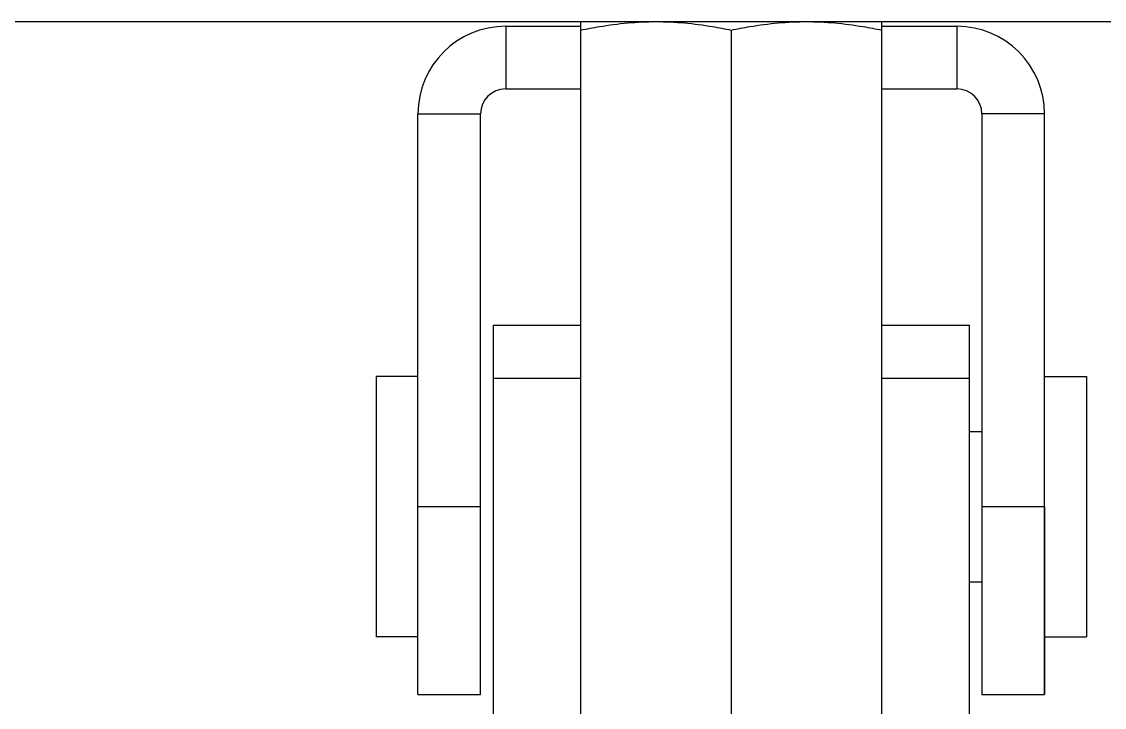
# Model space of a CAD drawing. Extents: x 27938 to 1507990, y 110129 to 923079.
# Drawn here: x 457984 to 458753, y 369051 to 369538 of the extents above; entities that cross this region are included whole.
import ezdxf

# ---------------------------------------------------------------- set-up
doc = ezdxf.new("R2010")
doc.units = 0
doc.header["$LTSCALE"] = 1000
doc.header["$MEASUREMENT"] = 0
doc.layers.add('BZ', color=2, linetype='Continuous')

msp = doc.modelspace()

# ---------------------------------------------------------------- linework, layer by layer
at = {"linetype": 'Continuous'}
for p, q in [((458328.07, 369534.64), (458328.07, 369490.15)), ((458328.07, 369534.64), (458381.46, 369534.64)), ((458381.46, 369004.08), (458381.46, 369537.93)), ((458381.46, 369537.93), (458595, 369537.93)), ((458595, 369004.08), (458595, 369537.93)), ((458595, 369534.64), (458648.38, 369534.64)), ((458648.38, 369534.64), (458648.38, 369490.15)), ((458488.23, 369531.92), (458488.23, 369010.09)), ((458328.07, 369490.15), (458381.46, 369490.15)), ((458595, 369490.15), (458648.38, 369490.15)), ((458265.79, 369059.9), (458265.79, 369472.36)), ((458265.79, 369472.36), (458310.28, 369472.36)), ((458310.28, 369182.03), (458310.28, 369472.36)), ((458666.18, 369472.36), (458666.18, 369059.9)), ((458710.66, 369472.36), (458666.18, 369472.36)), ((458710.66, 369059.9), (458710.66, 369472.36)), ((458319.17, 369322.37), (458319.17, 368979.45)), ((458319.17, 369322.37), (458381.46, 369322.37)), ((458595, 369322.37), (458657.28, 369322.37)), ((458657.28, 368979.45), (458657.28, 369322.38)), ((458265.79, 369285.82), (458236, 369285.82)), ((458319.17, 369284.58), (458381.46, 369284.58)), ((458595, 369284.58), (458657.28, 369284.58)), ((458710.66, 369285.82), (458740.45, 369285.82)), ((458657.28, 369246.74), (458666.18, 369246.74)), ((458265.79, 369193.36), (458310.28, 369193.36)), ((458666.18, 369193.36), (458710.66, 369193.36)), ((458710.66, 369193.36), (458710.66, 369059.9)), ((458310.28, 369093.06), (458310.28, 369182.03)), ((458657.28, 369139.97), (458666.18, 369139.97)), ((458265.79, 369100.89), (458236, 369100.89)), ((458710.66, 369100.89), (458740.45, 369100.89)), ((458310.28, 369059.9), (458310.28, 369093.06)), ((458265.79, 369059.9), (458310.28, 369059.9)), ((458666.18, 369059.9), (458710.66, 369059.9))]:
    msp.add_line(p, q, dxfattribs=at)
for p, q in [((458236, 369285.82), (458236, 369100.89)), ((458740.45, 369285.82), (458740.45, 369100.89))]:
    msp.add_line(p, q)
for centre, radius, start, end in [((458328.07, 369472.36), 62.28, 90, 180), ((458648.38, 369472.36), 62.28, 0, 90), ((458328.07, 369472.36), 17.79, 90, 180), ((458648.38, 369472.36), 17.79, 0, 90)]:
    msp.add_arc(centre, radius, start, end, dxfattribs=at)
for points, knots in [([(458381.46, 369531.92), (458385.86, 369532.84), (458403.46, 369536.21), (458421.41, 369537.93), (458434.84, 369537.93)], [0, 0, 0, 0, 0.250789, 1, 1, 1, 1]), ([(458434.84, 369537.93), (458448.27, 369537.93), (458466.23, 369536.21), (458483.83, 369532.84), (458488.23, 369531.92)], [0, 0, 0, 0, 0.749211, 1, 1, 1, 1]), ([(458488.23, 369531.92), (458492.63, 369532.84), (458510.23, 369536.21), (458528.18, 369537.93), (458541.61, 369537.93)], [0, 0, 0, 0, 0.250789, 1, 1, 1, 1]), ([(458541.61, 369537.93), (458555.04, 369537.93), (458573, 369536.21), (458590.6, 369532.84), (458595, 369531.92)], [0, 0, 0, 0, 0.749211, 1, 1, 1, 1])]:
    msp.add_open_spline(points, degree=3, knots=knots, dxfattribs=at)
at = {"layer": 'BZ'}
msp.add_line((451247.54, 369537.93), (465827.54, 369537.93), dxfattribs=at)

doc.saveas('drawing.dxf')
